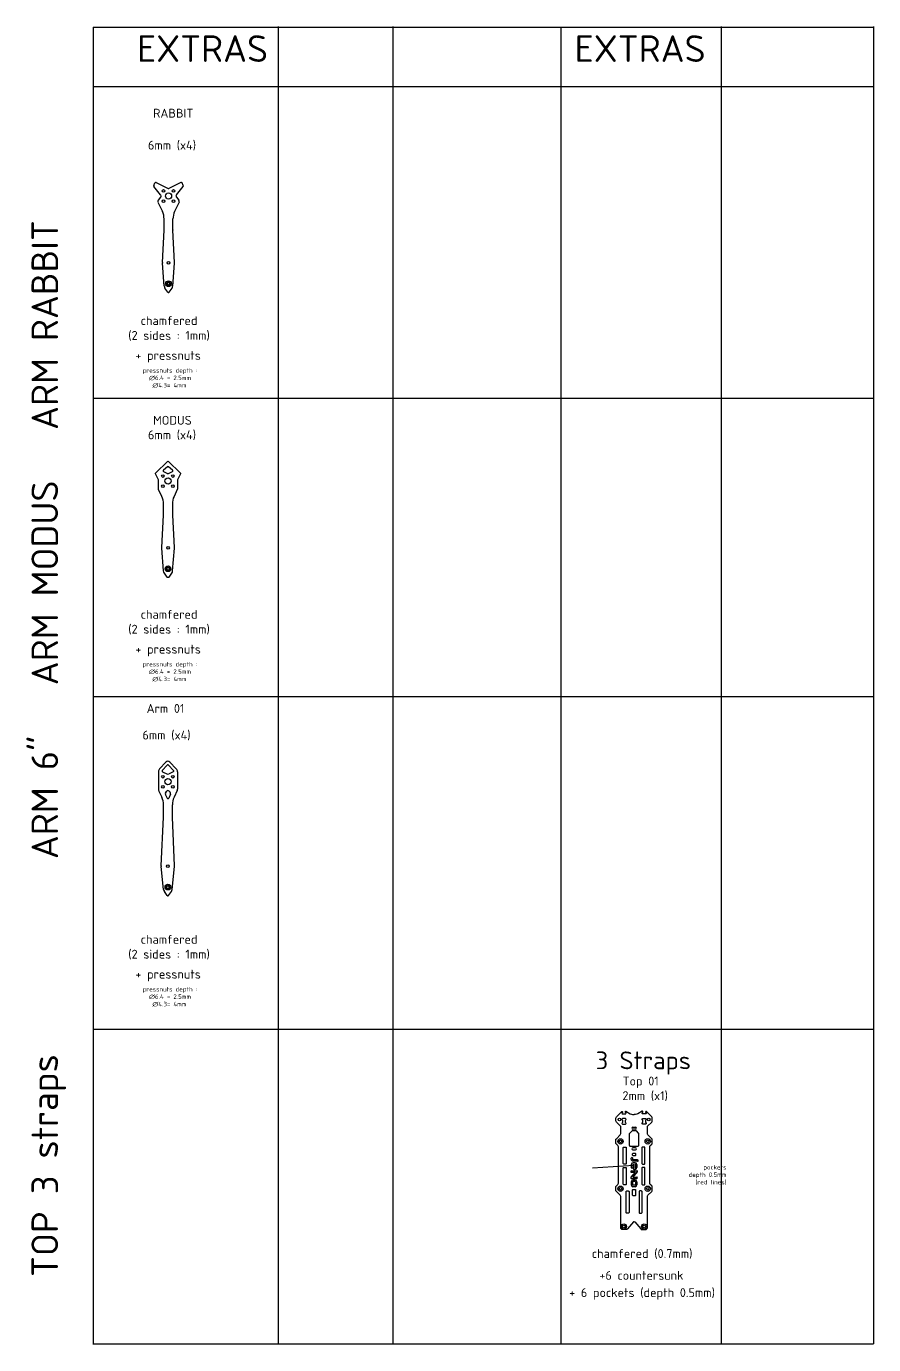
# Model space of a CAD drawing. Header units: millimetres. Extents: x -438 to 1254, y -2368 to 488.
# Drawn here: x -75 to 880, y -2368 to -883 of the extents above; entities that cross this region are included whole.
import ezdxf

# ---------------------------------------------------------------- set-up
doc = ezdxf.new("R2010")
doc.units = ezdxf.units.MM
doc.linetypes.add('JIS_09_08', pattern=[10.75, 8, -0.55, 0.55, -0.55, 0.55, -0.55])
for name, color, linetype in [('Calque1', 150, 'Continuous'), ('Calque1_chamfered', 40, 'Continuous'), ('Calque1_countersunk', 90, 'Continuous'), ('Calque1_pocket', 10, 'Continuous')]:
    doc.layers.add(name, color=color, linetype=linetype)
doc.styles.get("Standard").update_dxf_attribs({"font": 'arial.ttf'})

msp = doc.modelspace()

# ---------------------------------------------------------------- linework, layer by layer
msp.add_line((609.5, -2166.2), (563, -2169.4))
at = {"layer": 'Calque1'}
for p, q in [((0, -883.6), (879.8, -883.6)), ((0, -883.6), (0, -2368.2)), ((208.6, -882.9), (208.6, -2367.5)), ((337.6, -882.9), (337.6, -2367.5)), ((527.1, -883.6), (527.1, -2367.5)), ((708.1, -882.9), (708.1, -2367.5)), ((879.8, -882.9), (879.8, -2367.5)), ((0, -950.6), (879.8, -950.6)), ((68.3, -1062.3), (69.5, -1059.3)), ((76, -1072.8), (68.4, -1063.3)), ((70.9, -1058.8), (84.4, -1065.6)), ((98.9, -1058.8), (85.3, -1065.6)), ((93.8, -1072.8), (101.4, -1063.3)), ((101.5, -1062.3), (100.3, -1059.3)), ((73, -1080.8), (78, -1091.5)), ((76, -1075.3), (73.3, -1078.7)), ((96.8, -1080.8), (91.8, -1091.5)), ((93.8, -1075.3), (96.5, -1078.7)), ((78, -1148.9), (79.9, -1112.4)), ((79.9, -1112.1), (79.9, -1099.9)), ((89.9, -1112.1), (89.9, -1099.9)), ((91.8, -1148.9), (89.9, -1112.4)), ((80, -1175.4), (78, -1149.6)), ((89.8, -1175.4), (91.8, -1149.6)), ((84.1, -1182.4), (80.9, -1177.9)), ((85.7, -1182.4), (88.9, -1177.9)), ((0, -1301.8), (879.8, -1301.8)), ((0, -1637.8), (879.8, -1637.8)), ((73.5, -1722.8), (73.5, -1742.5)), ((82, -1711.8), (74.8, -1719.4)), ((83.5, -1715.3), (77.9, -1721.2)), ((78.2, -1722.8), (83.8, -1725.6)), ((90.2, -1722.8), (84.7, -1725.6)), ((84.9, -1715.3), (90.5, -1721.2)), ((86.4, -1711.8), (93.6, -1719.4)), ((95, -1722.8), (95, -1742.5)), ((73.7, -1743.8), (77.3, -1751.5)), ((81.2, -1748), (83.3, -1752.4)), ((81.6, -1745.8), (82.8, -1744.6)), ((87.2, -1748), (85.1, -1752.4)), ((86.8, -1745.8), (85.6, -1744.6)), ((94.7, -1743.8), (91.1, -1751.5)), ((79.2, -1773.8), (79.2, -1759.9)), ((89.2, -1773.8), (89.2, -1759.9)), ((76.7, -1828.8), (79.2, -1774)), ((91.7, -1828.8), (89.2, -1774)), ((79.4, -1855.4), (76.7, -1829.5)), ((89.1, -1855.4), (91.7, -1829.5)), ((83.4, -1862.3), (80.2, -1857.8)), ((85, -1862.3), (88.2, -1857.8)), ((0, -2012.9), (879.8, -2012.9)), ((608.3, -2123.3), (611.2, -2123.3)), ((611.2, -2125.5), (608.3, -2125.5)), ((611.2, -2146.4), (608.3, -2146.4)), ((608.3, -2148.6), (611.2, -2148.6)), ((0, -2367.5), (879.8, -2367.5))]:
    msp.add_line(p, q, dxfattribs=at)
for points in [[(73.7, -1404.7, -0.109594), (73.5, -1403.9), (73.5, -1394.1, 0.117447), (73.3, -1393.2), (70.2, -1387.1, -0.328819), (70.4, -1385.9), (83.6, -1373.2, -0.403898), (85, -1373.2), (98.1, -1385.9, -0.328819), (98.3, -1387.1), (95.2, -1393.2, 0.117447), (95, -1394.1), (95, -1403.9, -0.109594), (94.8, -1404.7), (91.1, -1412.6, 0.109597), (89.3, -1421.1), (89.3, -1433.3, 0.012978), (89.3, -1433.5), (91.2, -1470.1, -0.032684), (91.2, -1470.7), (89.1, -1496.5, -0.134222), (88.2, -1499), (85.1, -1503.5, -0.519542), (83.4, -1503.5), (80.3, -1499, -0.134222), (79.4, -1496.5), (77.4, -1470.7, -0.032684), (77.4, -1470.1), (79.3, -1433.5, 0.012978), (79.3, -1433.3), (79.3, -1421.1, 0.109589), (77.4, -1412.6)], [(83.8, -1386.8, 0.237584), (84.7, -1386.8), (89.3, -1384.5, 0.545529), (89.4, -1382.8), (84.9, -1379.1, 0.352256), (83.6, -1379.1), (79.1, -1382.8, 0.545529), (79.3, -1384.5), (83.8, -1386.8)], [(599.9, -2119.7, 1), (599.9, -2118.1), (599.9, -2115.2, 1), (599.9, -2113.6), (596.7, -2113.6, 1), (596.7, -2115.2), (596.7, -2118.1, 1), (596.7, -2119.7)], [(619.6, -2119.7, -1), (619.6, -2118.1), (619.6, -2115.2, -1), (619.6, -2113.6), (622.7, -2113.6, -1), (622.7, -2115.2), (622.7, -2118.1, -1), (622.7, -2119.7)], [(608.2, -2127), (611.3, -2127, -0.198912), (612, -2127.3), (614.5, -2129.8, -0.198912), (614.7, -2130.5), (614.7, -2144, -0.414214), (613.7, -2145), (605.7, -2145, -0.414214), (604.7, -2144), (604.7, -2130.5, -0.198912), (605, -2129.8), (607.5, -2127.3, -0.198912)], [(598.5, -2145.6), (600, -2145.6, -0.414214), (601, -2146.6), (601, -2163.8, -0.414214), (600, -2164.8), (598.5, -2164.8, -0.414214), (597.5, -2163.8), (597.5, -2146.6, -0.414214)], [(621, -2145.6), (619.5, -2145.6, 0.414214), (618.5, -2146.6), (618.5, -2163.8, 0.414214), (619.5, -2164.8), (621, -2164.8, 0.414214), (622, -2163.8), (622, -2146.6, 0.414214)], [(598.5, -2168.5), (600, -2168.5, -0.414214), (601, -2169.5), (601, -2187.2, -0.414214), (600, -2188.2), (598.5, -2188.2, -0.414214), (597.5, -2187.2), (597.5, -2169.5, -0.414214)], [(621, -2168.5), (619.5, -2168.5, 0.414214), (618.5, -2169.5), (618.5, -2187.2, 0.414214), (619.5, -2188.2), (621, -2188.2, 0.414214), (622, -2187.2), (622, -2169.5, 0.414214)], [(601.7, -2195.1), (603.2, -2195.1, -0.414214), (604.2, -2196.1), (604.2, -2219.1, -0.414214), (603.2, -2220.1), (601.7, -2220.1, -0.414214), (600.7, -2219.1), (600.7, -2196.1, -0.414214)], [(617.8, -2195.1), (616.3, -2195.1, 0.414214), (615.3, -2196.1), (615.3, -2219.1, 0.414214), (616.3, -2220.1), (617.8, -2220.1, 0.414214), (618.8, -2219.1), (618.8, -2196.1, 0.414214)]]:
    msp.add_lwpolyline(points, format="xyb", close=True, dxfattribs=at)
for points in [[(609.7, -2229.6, 0.219685), (609, -2230), (602.3, -2237.8, -0.219685), (600.8, -2238.5), (596.7, -2238.5, -0.414214), (594.7, -2236.5), (594.7, -2201.2, 0.198912), (594.2, -2199.8), (589.8, -2195.5, -0.198912), (589.2, -2194.1), (589.2, -2190.8, -0.198912), (589.8, -2189.4), (591.5, -2187.7, 0.198912), (592.1, -2186.3), (592.1, -2145.4, 0.198912), (591.5, -2144), (589.8, -2142.2, -0.198912), (589.2, -2140.8), (589.2, -2137.6, -0.198912), (589.8, -2136.2), (594.2, -2131.8, 0.198912), (594.7, -2130.4), (594.7, -2122.8, 0.198912), (594.5, -2122.1), (589.9, -2117.6, -0.198912), (589.3, -2116.2), (589.3, -2114.6), (589.3, -2113, -0.198912), (589.9, -2111.5), (595.9, -2105.6, -0.668179), (596.7, -2106), (596.7, -2106.7, 1), (596.7, -2108.3), (599.9, -2108.3, 1.000028), (599.9, -2106.7), (599.9, -2105.6, -0.58149), (600.6, -2105.2), (605.5, -2108.1, 0.134807), (608.1, -2108.8), (609.7, -2108.8)], [(609.7, -2229.6, -0.219685), (610.5, -2230), (617.2, -2237.8, 0.219685), (618.7, -2238.5), (622.7, -2238.5, 0.414214), (624.7, -2236.5), (624.7, -2201.2, -0.198912), (625.3, -2199.8), (629.7, -2195.5, 0.198912), (630.3, -2194.1), (630.3, -2190.8, 0.198912), (629.7, -2189.4), (628, -2187.7, -0.198912), (627.4, -2186.3), (627.4, -2145.4, -0.198912), (628, -2144), (629.7, -2142.2, 0.198912), (630.3, -2140.8), (630.3, -2137.6, 0.198912), (629.7, -2136.2), (625.3, -2131.8, -0.198912), (624.7, -2130.4), (624.7, -2122.8, -0.198912), (625, -2122.1), (629.6, -2117.6, 0.198912), (630.2, -2116.2), (630.2, -2114.6), (630.2, -2113, 0.198912), (629.6, -2111.5), (623.6, -2105.6, 0.668179), (622.8, -2106), (622.8, -2106.7, -1), (622.8, -2108.3), (619.6, -2108.3, -1.000028), (619.6, -2106.7), (619.6, -2105.6, 0.58149), (618.9, -2105.2), (614, -2108.1, -0.134807), (611.4, -2108.8), (609.7, -2108.8)]]:
    msp.add_lwpolyline(points, format="xyb", dxfattribs=at)
for centre, radius in [((79.3, -1068.3), 1.5), ((90.5, -1068.3), 1.5), ((79.3, -1079.7), 1.5), ((84.9, -1074), 3.5), ((90.5, -1079.7), 1.5), ((84.9, -1149.3), 1.5), ((84.9, -1172.8), 1.5), ((78.6, -1389.5), 1.5), ((84.3, -1395.2), 3.5), ((89.9, -1389.5), 1.5), ((78.6, -1400.9), 1.5), ((89.9, -1400.9), 1.5), ((84.3, -1470.4), 1.5), ((84.3, -1494), 1.5), ((78.6, -1728.3), 1.5), ((84.2, -1734), 3.5), ((89.8, -1728.3), 1.5), ((78.6, -1739.7), 1.5), ((89.8, -1739.7), 1.5), ((84.2, -1829.2), 1.5), ((84.2, -1852.7), 1.5), ((593.3, -2114.6), 1.5), ((626.2, -2114.6), 1.5), ((594.4, -2139.2), 1.5), ((625.1, -2139.2), 1.5), ((594.4, -2192.5), 1.5), ((625.1, -2192.5), 1.5), ((598.2, -2235.1), 1.5), ((621.2, -2235.1), 1.5)]:
    msp.add_circle(centre, radius, dxfattribs=at)
for centre, radius, start, end in [((69.2, -1062.7), 1, 158.0579, 218.8102), ((70.4, -1059.7), 1, 63.2653, 158.0579), ((84.9, -1064.7), 1, 243.2641, 296.7347), ((99.3, -1059.7), 1, 21.9421, 116.7347), ((100.6, -1062.7), 1, 321.1898, 21.9421), ((74.8, -1079.9), 2, 141.1898, 205.0167), ((74.5, -1074), 2, 321.1898, 38.8102), ((95.3, -1074), 2, 141.1898, 218.8102), ((94.9, -1079.9), 2, 334.9822, 38.8102), ((59.9, -1099.9), 20, 0, 25.0167), ((109.9, -1099.9), 20, 154.9822, 180), ((74.9, -1112.1), 5, 357.0258, 0), ((94.9, -1112.1), 5, 180, 182.9742), ((83, -1149.2), 5, 177.0258, 184.5137), ((86.8, -1149.2), 5, 355.4863, 2.9742), ((85, -1175), 5, 184.5137, 215.0925), ((84.9, -1181.8), 1, 215.0925, 324.9075), ((84.8, -1175), 5, 324.9075, 355.4863), ((78.5, -1722.8), 5, 136.6496, 180), ((78.6, -1721.9), 1, 136.6496, 243.2647), ((84.2, -1713.8), 3, 43.3504, 136.6496), ((84.2, -1716), 1, 43.3504, 136.6496), ((89.8, -1721.9), 1, 296.7353, 43.3504), ((90, -1722.8), 5, 0, 43.3504), ((84.2, -1724.7), 1, 243.2647, 296.7353), ((76.5, -1742.5), 3, 180, 205.0173), ((59.2, -1759.9), 20, 0, 25.0173), ((83.1, -1747.2), 2, 135, 205.0173), ((84.2, -1746), 2, 45, 135), ((84.2, -1752), 1, 205.0173, 334.9827), ((85.3, -1747.2), 2, 334.9827, 45), ((109.2, -1759.9), 20, 154.9827, 180), ((92, -1742.5), 3, 334.9827, 0), ((74.2, -1773.8), 5, 357.4104, 0), ((94.2, -1773.8), 5, 180, 182.5896), ((81.7, -1829), 5, 177.4104, 185.7665), ((86.7, -1829), 5, 354.2335, 2.5896), ((84.3, -1854.9), 5, 185.7665, 215.0925), ((84.1, -1854.9), 5, 324.9075, 354.2335), ((84.2, -1861.7), 1, 215.0925, 324.9075), ((608.3, -2124.4), 1.1, 90, 270), ((611.2, -2124.4), 1.1, 270, 90), ((608.3, -2147.5), 1.1, 90, 270), ((611.2, -2147.5), 1.1, 270, 90)]:
    msp.add_arc(centre, radius, start, end, dxfattribs=at)
at = {"layer": 'Calque1_countersunk'}
for centre in [(594.4, -2139.2), (625.1, -2139.2), (594.4, -2192.5), (625.1, -2192.5), (598.2, -2235.1), (621.2, -2235.1)]:
    msp.add_circle(centre, 3, dxfattribs=at)
at = {"layer": 'Calque1_pocket'}
for p, q in [((606.6, -2165.2), (606.6, -2168.5)), ((606.6, -2168.5), (606.6, -2168.5)), ((608.2, -2165.2), (608.2, -2168.5)), ((611, -2163.2), (608.6, -2163.2)), ((611.4, -2165.2), (611.4, -2168.8)), ((613, -2165.2), (613, -2168.8)), ((606.8, -2172.4), (612.8, -2172.4)), ((613.4, -2173.7), (608.5, -2179.4)), ((608.5, -2179.4), (612.8, -2179.4)), ((611, -2182.8), (608.5, -2182.8)), ((606.5, -2184.8), (606.5, -2188.3)), ((608.1, -2184.8), (608.1, -2188.3)), ((611, -2184.4), (608.5, -2184.4)), ((611, -2188.7), (608.5, -2188.7)), ((611, -2190.3), (608.5, -2190.3)), ((611.4, -2184.8), (611.4, -2188.3)), ((613, -2184.8), (613, -2188.3))]:
    msp.add_line(p, q, dxfattribs=at)
for points in [[(609, -2152.5), (610.5, -2152.5, -0.414214), (611.5, -2153.5), (611.5, -2154.5, -0.414214), (610.5, -2155.5), (609, -2155.5, -0.414214), (608, -2154.5), (608, -2153.5, -0.414214)], [(609, -2193.3), (610.5, -2193.3, -0.414214), (611.5, -2194.3), (611.5, -2199.6, -0.414214), (610.5, -2200.6), (609, -2200.6, -0.414214), (608, -2199.6), (608, -2194.3, -0.414214)]]:
    msp.add_lwpolyline(points, format="xyb", close=True, dxfattribs=at)
for points in [[(613.7, -2161.6), (608.5, -2161.6, -0.245066), (607.1, -2160.9, -0.113399), (606.7, -2160, -0.037158), (606.6, -2158.2, -0.049183)], [(613.7, -2160), (608.5, -2160, -0.245066), (608.4, -2160, -0.113399), (608.3, -2159.8, -0.037158), (608.2, -2158.2)], [(608.6, -2164.8), (608.9, -2164.8), (608.9, -2170, 0.414214), (609.7, -2170.8), (611, -2170.8)], [(606.8, -2174), (611.1, -2174), (606.2, -2179.7, 0.640968), (606.8, -2181), (612.8, -2181)]]:
    msp.add_lwpolyline(points, format="xyb", dxfattribs=at)
msp.add_lwpolyline([(611, -2164.8), (610.5, -2164.8), (610.5, -2169.2), (611, -2169.2)], dxfattribs=at)
for centre, radius in [((84.9, -1172.8), 3.25), ((84.9, -1172.8), 2.15), ((84.3, -1494), 3.2), ((84.3, -1494), 2.15), ((84.2, -1852.7), 3.2), ((84.2, -1852.7), 2.15)]:
    msp.add_circle(centre, radius, dxfattribs=at)
for centre, radius, start, end in [((607.4, -2158.2), 0.8, 0.5299, 180.5299), ((608.6, -2165.2), 2, 90, 180), ((607.4, -2168.5), 0.787, 180, 0), ((608.6, -2165.2), 0.4, 90, 180), ((611, -2165.2), 2, 0, 90), ((611, -2165.2), 0.4, 0, 90), ((613.7, -2160.8), 0.8, 270, 90), ((606.8, -2173.2), 0.8, 90, 270), ((608.5, -2184.8), 2, 90, 180), ((611, -2168.8), 2, 270, 0), ((611, -2168.8), 0.4, 270, 0), ((611, -2184.8), 2, 0, 90), ((612.8, -2173.2), 0.8, 319.3657, 90), ((612.8, -2180.2), 0.8, 270, 90), ((608.5, -2188.3), 2, 180, 270), ((608.5, -2184.8), 0.4, 90, 180), ((608.5, -2188.3), 0.4, 180, 270), ((611, -2184.8), 0.4, 0, 90), ((611, -2188.3), 2, 270, 0), ((611, -2188.3), 0.4, 270, 0)]:
    msp.add_arc(centre, radius, start, end, dxfattribs=at)

# ---------------------------------------------------------------- texts
at = {"linetype": 'JIS_09_08'}
for s, insert, char_height, attachment_point in [('{\\fISOCPEUR|b0|i0|c0|p34;EXTRAS}', (49.4, -892.9), 30, 1), ('{\\fISOCPEUR|b0|i0|c0|p34;EXTRAS}', (542.7, -892.9), 30, 1), ('{\\fISOCPEUR|b0|i0|c0|p34;RABBIT}', (67.5, -975.7), 10, 1), ('{\\fISOCPEUR|b0|i0|c0|p34;6mm (x4)}', (61.7, -1011.7), 10, 1), ('{\\fISOCPEUR|b0|i0|c0|p34;MODUS}', (67.5, -1321.7), 10, 1), ('{\\fISOCPEUR|b0|i0|c0|p34;6mm (x4)}', (61.7, -1338.1), 10, 1), ('{\\fISOCPEUR|b0|i0|c0|p34;Arm 01}', (60.2, -1646.4), 10, 1), ('{\\fISOCPEUR|b0|i0|c0|p34;6mm (x4)}', (55.5, -1676.4), 10, 1), ('{\\fISOCPEUR|b0|i0|c0|p34;3 Straps}', (566.5, -2037.9), 20, 1), ('{\\fISOCPEUR|b0|i0|c0|p34;Top 01}', (596.8, -2066.2), 10, 1), ('{\\fISOCPEUR|b0|i0|c0|p34;2mm (x1)}', (596.6, -2082.7), 10, 1), ('{\\fISOCPEUR|b0|i0|c0|p34;pockets \\Pdepth 0.5mm\\P(red lines) }', (713.9, -2165.9), 5, 3)]:
    msp.add_mtext_dynamic_manual_height_columns(s, width=327.756, gutter_width=12.5, heights=[0], dxfattribs=dict(at, insert=insert, char_height=char_height, attachment_point=attachment_point))
at = {"linetype": 'JIS_09_08', "char_height": 30, "attachment_point": 1, "rotation": 90}
for s, insert in [('{\\fISOCPEUR|b0|i0|c0|p34;ARM RABBIT}', (-69.6, -1337.6)), ('{\\fISOCPEUR|b0|i0|c0|p34;ARM MODUS}', (-69.6, -1625.3)), ('{\\fISOCPEUR|b0|i0|c0|p34;ARM 6"}', (-69.6, -1821.2)), ('{\\fISOCPEUR|b0|i0|c0|p34;TOP 3 straps}', (-69.6, -2292))]:
    msp.add_mtext_dynamic_manual_height_columns(s, width=327.756, gutter_width=12.5, heights=[0], dxfattribs=dict(at, insert=insert))
at = {"layer": 'Calque1_chamfered', "char_height": 10, "attachment_point": 1}
for s, insert in [('\\pi133.87807;{\\fISOCPEUR|b0|i0|c0|p34;chamfered\\P\\pi119.87807;(2 sides : 1mm)}', (-80.4, -1209.4)), ('\\pi133.87807;{\\fISOCPEUR|b0|i0|c0|p34;chamfered\\P\\pi119.87807;(2 sides : 1mm)}', (-80.4, -1540.4)), ('\\pi133.87807;{\\fISOCPEUR|b0|i0|c0|p34;chamfered\\P\\pi119.87807;(2 sides : 1mm)}', (-80.4, -1906.6)), ('\\pi109.37807;{\\fISOCPEUR|b0|i0|c0|p34;chamfered (0.7mm)}', (452.7, -2260.6))]:
    msp.add_mtext_dynamic_manual_height_columns(s, width=327.756, gutter_width=12.5, heights=[0], dxfattribs=dict(at, insert=insert))
at = {"layer": 'Calque1_countersunk', "insert": (452.7, -2285.2), "char_height": 10, "attachment_point": 1}
msp.add_mtext_dynamic_manual_height_columns('\\pi117.87807;{\\fISOCPEUR|b0|i0|c0|p34;+6 countersunk}', width=327.756, gutter_width=12.5, heights=[0], dxfattribs=at)
at = {"layer": 'Calque1_pocket', "attachment_point": 1}
for s, width, insert, char_height in [('\\pi127.87807;{\\fISOCPEUR|b0|i0|c0|p34;+ pressnuts}', 327.756, (-80.4, -1248.6), 10), ('\\pi36.45843;{\\fISOCPEUR|b0|i0|c0|p34;pressnuts depth : \\P\\pi43.70843;∅6.4 = 2.5mm\\P\\pi47.45843;∅4.3= 4mm}', 126.917, (19.2, -1268), 5), ('\\pi127.87807;{\\fISOCPEUR|b0|i0|c0|p34;+ pressnuts}', 327.756, (-80.4, -1579.6), 10), ('\\pi36.45843;{\\fISOCPEUR|b0|i0|c0|p34;pressnuts depth : \\P\\pi43.70843;∅6.4 = 2.5mm\\P\\pi47.45843;∅4.3= 4mm}', 126.917, (19.2, -1599), 5), ('\\pi127.87807;{\\fISOCPEUR|b0|i0|c0|p34;+ pressnuts}', 327.756, (-80.4, -1945.8), 10), ('\\pi36.45843;{\\fISOCPEUR|b0|i0|c0|p34;pressnuts depth : \\P\\pi43.70843;∅6.4 = 2.5mm\\P\\pi47.45843;∅4.3= 4mm}', 126.917, (19.2, -1965.3), 5), ('\\pi83.87807;{\\fISOCPEUR|b0|i0|c0|p34;+ 6 pockets (depth 0.5mm)}', 327.756, (452.7, -2304.6), 10)]:
    msp.add_mtext_dynamic_manual_height_columns(s, width=width, gutter_width=12.5, heights=[0], dxfattribs=dict(at, insert=insert, char_height=char_height))

doc.saveas('drawing.dxf')
